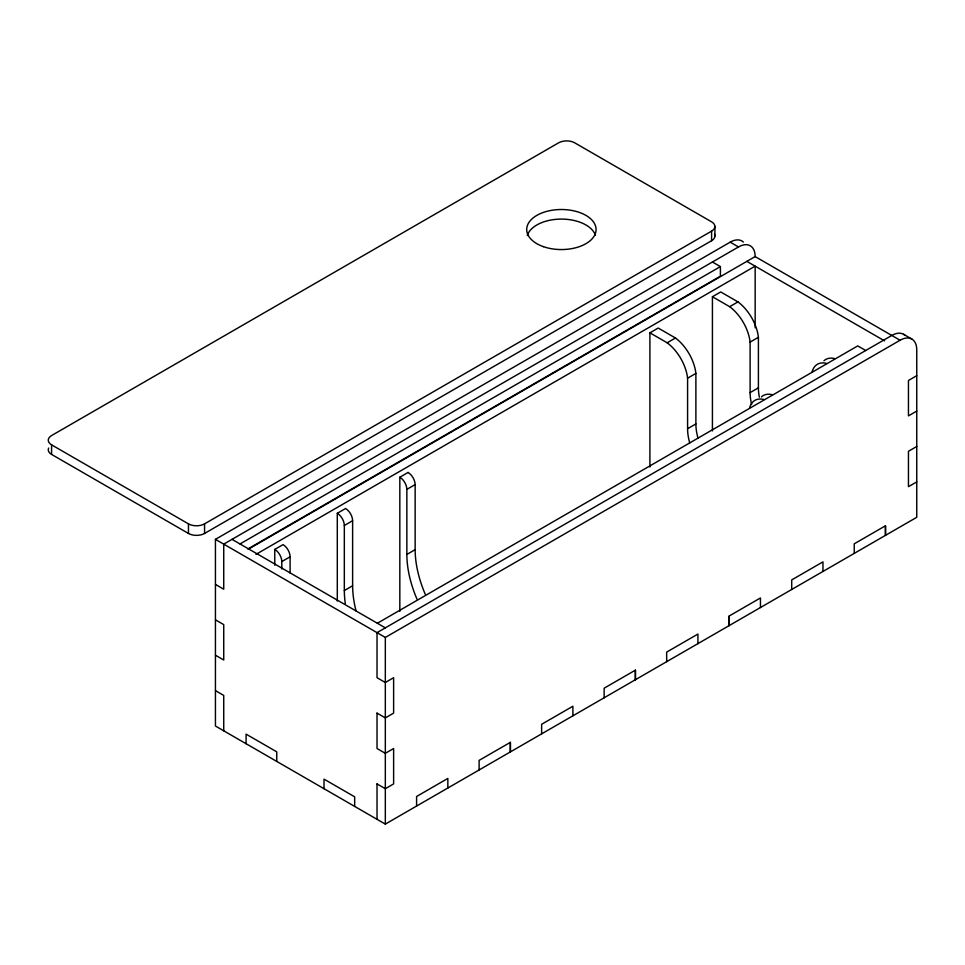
<?xml version="1.0" encoding="UTF-8"?>
<svg xmlns="http://www.w3.org/2000/svg" width="965" height="965" viewBox="0 0 965 965"><rect width="100%" height="100%" fill="white"/><g stroke="black" fill="none" stroke-linecap="round" stroke-linejoin="round"><path stroke-width="1.45" d="M729.19 615.996L729.19 625.585L729.19 616.008L760.456 597.95L760.456 607.54M885.484 525.768L885.484 535.346L885.484 525.768L854.23 543.814L854.23 553.391M51.579 444.841L188.465 523.862A11.375 6.574 0 0 0 204.556 523.862L711.591 231.13A11.375 6.574 0 0 0 711.591 221.841L574.706 142.82A11.375 6.574 0 0 0 558.614 142.82L51.579 435.553A11.375 6.574 0 0 0 51.579 444.841L51.579 454.419L188.465 533.452A11.375 6.574 0 0 0 204.556 533.452L711.591 240.719A11.375 6.574 0 0 0 714.534 234.362M377.026 632.642L891.781 335.458L900.08 340.247A23.57 13.607 -60 0 1 916.75 349.873L916.75 517.3L385.325 824.11L215.436 726.018L215.436 539.351L730.191 242.155A23.57 13.607 -60 0 1 743.412 242.058M891.564 335.325L755.149 256.581A23.57 13.607 -60 0 0 738.49 246.956L223.735 544.139L223.735 589.205L215.436 584.416M240.008 543.958L720.397 266.605L720.397 276.195L247.836 549.013M248.982 548.82L755.149 256.581M255.978 554.368L755.161 266.159L755.161 327.798M274.772 565.237L274.772 549.411L283.071 544.622A9.94 5.681 59.6 0 1 290.103 556.793L290.103 573.065M337.304 601.002L337.292 513.308L345.591 508.519A9.94 5.681 59.6 0 1 352.623 520.702L352.623 585.767A86.717 50.071 60 0 0 356.061 610.929M399.824 611.364L399.824 477.217L408.111 472.428M649.903 466.988L649.903 332.829L658.19 328.04L675.452 338.003A33.908 19.577 60 0 1 695.886 373.407L695.886 423.925A43.353 25.03 60 0 0 698.045 438.207M712.423 430.885L712.423 296.738L720.722 291.949L737.972 301.9A33.908 19.577 60 0 1 758.406 337.304L758.406 387.834A43.353 25.03 60 0 0 759.371 397.194M281.804 568.976L281.804 561.582L290.103 556.793M345.277 603.366A86.717 50.071 60 0 1 344.324 590.556L344.324 525.491L352.623 520.702M416.977 599.108A86.717 50.071 60 0 1 406.856 554.453L406.856 489.388L415.143 484.599A9.94 5.681 59.6 0 0 408.111 472.488M649.903 332.829L667.153 342.792L675.452 338.003M712.423 296.738L729.673 306.689L737.972 301.9M689.746 442.995A43.353 25.03 60 0 1 687.587 428.725L687.587 378.196L695.886 373.407M751.614 404.431A43.353 25.03 60 0 1 750.107 392.622L750.107 342.093L758.406 337.304M344.324 590.556L352.623 585.767M406.856 554.453L415.143 549.664L415.143 484.599M687.587 428.725L695.886 423.925M750.107 392.622L758.406 387.834M377.351 623.257L857.74 345.904L865.714 350.512M215.436 539.351L385.325 637.431L900.08 340.247M916.75 375.687L908.451 380.475L908.451 415.879L916.75 411.09M916.75 446.493L908.451 451.282L908.451 486.686L916.75 481.897M510.376 742.338L510.376 751.916L510.376 742.338L479.11 760.384L479.11 769.961M903.566 334.288L911.865 339.077M730.191 242.155L738.49 246.956M746.85 261.37L884.567 340.874M712.411 261.998L720.397 266.605M232.022 539.351L385.325 627.853M215.436 619.82L223.735 624.608L223.735 660.012L215.436 655.223M377.026 713.111L385.325 717.912L393.623 713.111L393.623 677.707L385.325 682.508L377.026 677.707L377.026 632.642M215.436 690.626L223.735 695.415L223.735 730.819M377.026 783.918L385.325 788.707L393.623 783.918L393.623 748.514L385.325 753.315L377.026 748.514L377.026 713.111M822.964 571.437L822.976 561.859L791.71 579.905L791.71 589.482M714.92 226.486L714.92 236.063M711.591 231.13L711.591 240.719M697.924 643.631L697.936 634.053L666.67 652.099L666.67 661.676M635.404 670.144L635.404 679.722L635.404 670.144L604.15 688.202L604.15 697.779M572.884 715.825L572.896 706.235L541.63 724.293L541.63 733.87M447.844 788.019L447.844 778.429L416.591 796.487L416.591 806.065M385.325 637.431L385.325 824.11M377.026 783.918L377.026 819.321M354.674 806.414L354.674 796.825L324.011 779.129L324.011 788.707M276.75 761.433L276.762 751.844L246.099 734.148L246.099 743.726M204.556 523.862L204.556 533.452M188.465 523.862L188.465 533.452M891.781 335.458A23.57 13.607 -60 0 1 905.001 335.35M667.153 342.792A33.908 19.577 60 0 1 687.587 378.196M761.433 396.868A28.902 16.682 60 0 1 772.35 394.757M749.6 407.881A28.902 16.682 60 0 1 764.063 399.546M274.772 549.411A9.94 5.742 60 0 1 281.804 561.582M729.673 306.689A33.908 19.577 60 0 1 750.107 342.093M823.953 360.777A28.902 16.682 60 0 1 834.882 358.654M812.132 371.79A28.902 16.682 60 0 1 826.583 363.443M337.292 513.308A9.94 5.742 60 0 1 344.324 525.491M399.824 477.217A9.94 5.742 60 0 1 406.844 489.388M425.276 594.319A86.717 50.071 60 0 1 415.143 549.664M51.579 454.419A11.375 6.574 0 0 1 48.636 448.074M527.264 235.544A34.692 20.024 0 0 1 561.244 219.091A34.692 20.024 0 0 1 595.465 235.376M543.404 246.654A34.692 20.024 0 0 0 596.068 229.972A34.692 20.024 0 0 0 544.706 211.974A34.692 20.024 0 0 0 543.404 246.654"/></g></svg>
